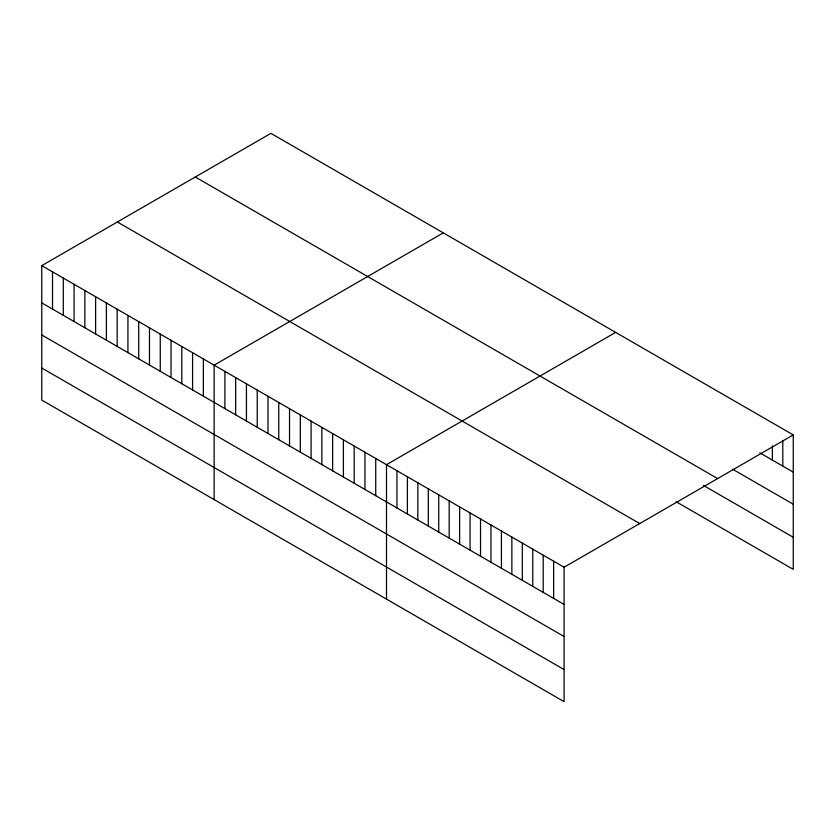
<?xml version="1.0" encoding="UTF-8"?>
<svg xmlns="http://www.w3.org/2000/svg" width="835" height="835" viewBox="0 0 835 835"><rect width="100%" height="100%" fill="white"/><g stroke="black" fill="none" stroke-linecap="round" stroke-linejoin="round"><path stroke-width="1.25" d="M41.75 265.645L564.095 567.216L564.095 701.661L41.75 400.08L41.75 265.645L270.905 133.339L793.25 434.92L793.25 569.355L676.246 501.804M443.281 232.861L214.125 365.156L214.125 499.601M615.656 332.382L386.501 464.677L386.501 599.123M564.095 567.216L793.25 434.92M759.819 452.841L793.25 472.14M732.66 469.239L793.25 504.225M195.286 176.999L717.63 478.57M703.404 485.406L793.25 537.281M117.37 221.985L639.714 523.555M41.75 302.865L564.095 604.446M41.75 334.95L564.095 636.52M41.75 368.005L564.095 669.576M782.802 440.442L782.802 466.107M772.354 445.963L772.354 460.085M553.647 561.183L553.647 598.413M543.199 555.15L543.199 592.38M532.761 549.117L532.761 586.347M522.313 543.094L522.313 580.315M511.865 537.062L511.865 574.282M501.417 531.029L501.417 568.259M490.97 524.996L490.97 562.226M480.522 518.963L480.522 556.193M470.074 512.93L470.074 550.161M459.626 506.897L459.626 544.128M449.178 500.864L449.178 538.095M438.73 494.842L438.73 532.062M428.282 488.809L428.282 526.04M417.844 482.776L417.844 520.007M407.397 476.743L407.397 513.974M396.949 470.71L396.949 507.941M375.729 458.457L375.729 495.687M364.958 452.236L364.958 489.467M354.176 446.026L354.176 483.246M343.404 439.805L343.404 477.025M332.633 433.584L332.633 470.804M321.861 427.363L321.861 464.594M311.09 421.143L311.09 458.373M300.308 414.922L300.308 452.152M289.536 408.701L289.536 445.932M278.765 402.48L278.765 439.711M267.993 396.26L267.993 433.49M257.222 390.039L257.222 427.269M246.44 383.818L246.44 421.049M235.668 377.597L235.668 414.828M224.897 371.377L224.897 408.607M203.354 358.946L203.354 396.166M192.582 352.725L192.582 389.945M181.8 346.504L181.8 383.724M171.029 340.283L171.029 377.514M160.257 334.063L160.257 371.293M149.486 327.842L149.486 365.072M138.714 321.621L138.714 358.852M127.932 315.4L127.932 352.631M117.161 309.18L117.161 346.41M106.389 302.959L106.389 340.189M95.618 296.738L95.618 333.969M84.846 290.517L84.846 327.748M74.075 284.297L74.075 321.527M63.293 278.086L63.293 315.306M52.521 271.866L52.521 309.086"/></g></svg>
